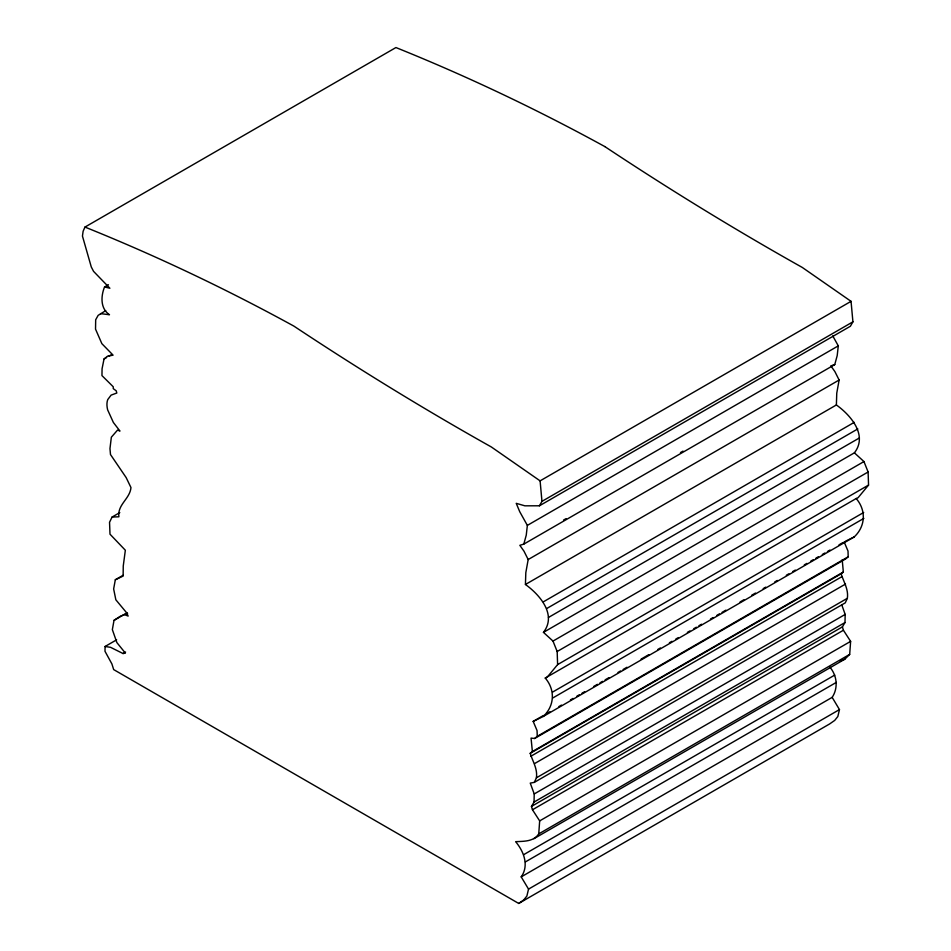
<?xml version="1.0" encoding="UTF-8"?>
<svg xmlns="http://www.w3.org/2000/svg" width="951" height="951" viewBox="0 0 951 951"><rect width="100%" height="100%" fill="white"/><g stroke="black" fill="none" stroke-linecap="round" stroke-linejoin="round"><path stroke-width="1.43" d="M116.628 639.809L105.074 646.49L105.002 651.304L111.909 663.953L113.68 669.599L518.723 903.45L829.664 723.925L834.693 720.418L837.831 716.519L839.471 709.589L832.161 697.356C838.497 687.894 837.035 675.008 829.438 666.663M518.723 903.45L523.739 899.943L526.878 896.044L528.53 889.114L521.207 876.881C529.291 865.41 523.787 851.371 515.608 841.671C523.87 841.255 533.594 841.742 538.741 833.908L539.669 820.891L532.465 809.765L531.454 806.412L534.034 802.073L534.224 793.954L530.254 783.101L534.296 782.388L845.249 602.863L847.353 598.298C848.696 589.323 843.596 581.822 841.148 573.798L843.335 572.026L842.217 559.83M531.454 806.412L842.396 626.887L844.987 622.548L845.177 614.417L841.683 604.634M534.296 782.388L536.4 777.823C537.743 768.848 532.655 761.347 530.206 753.323L532.382 751.563L531.05 738.095L534.64 738.487L537.256 736.324L537.053 730.57L533.178 721.405L543.223 716.483C554.766 705.761 555.265 689.641 545.244 678.063L547.134 677.243L557.607 664.606L557.167 651.518L552.995 641.081L543.449 632.367C557.108 614.774 539.799 594.791 525.428 584.485L525.82 572.668L528.174 559.545L523.977 551.164L519.84 545.315L523.811 544.115L834.752 364.59L837.201 355.603L838.295 345.867L832.767 335.917M543.449 632.367L854.402 452.842C868.049 435.249 850.753 415.266 836.381 404.96L836.761 393.143L839.127 380.02L834.919 371.639L830.794 365.79M533.856 838.734L844.809 659.209L849.683 654.383L850.622 641.366L843.418 630.24L842.396 626.887M604.836 146.585A3151.15 1819.322 60 0 0 802.287 267.445L851.05 301.336L852.916 321.83L850.384 326.252L539.443 505.789L524.893 505.825L516.238 503.341L519.733 511.709L527.353 525.392L526.26 535.128L523.811 544.115M123.024 575.331L115.321 579.777L113.644 588.931L115.844 599.796L126.614 612.765L128.147 616.07L125.033 614.833L127.6 613.347L120.325 616.26L114.025 620.349L112.349 629.61L116.878 642.591L125.389 653.123L123.036 653.539L110.554 647.322L105.074 646.49M105.704 310.644L98.143 315.363L95.682 319.774L95.528 329.129L101.864 343.656L113.098 355.175L107.677 356.102L104.028 358.991L102.066 368.798L101.959 375.597L113.264 386.807L113.24 388.626L116.236 390.837L116.807 393.025L111.112 395.117L107.748 399.586A19.103 11.032 60 0 0 107.629 409.822L113.383 422.482L119.969 431.053L117.544 430.09L111.35 437.198L109.971 448.587L110.494 454.554L126.15 477.58L130.965 487.566C129.942 498.942 117.258 504.505 118.899 516.785L112.087 517.047L109.543 522.277L109.995 534.177L125.342 550.237L123.25 566.035L123.131 576.056L115.321 579.777M108.414 284.729L104.551 286.964C100.818 296.189 100.224 308.564 109.484 314.745L100.556 313.616M545.244 678.063L856.197 498.538C866.206 510.116 865.719 526.224 854.176 536.958L543.223 716.483M604.836 146.585C537.22 109.52 467.464 76.342 395.925 47.55L84.972 227.075L83.129 231.236L82.452 236.074L91.284 266.969L93.567 271.368L109.876 288.236L104.551 286.964M539.443 505.789L541.963 501.355L852.916 321.83M854.402 452.842L863.948 461.556L868.108 471.993L868.548 485.081L858.087 497.706L856.197 498.538M844.131 541.88L848.007 551.045L848.197 556.799L845.594 558.962L534.64 738.487M104.028 358.991L106.595 357.505M109.163 356.019L111.742 354.533M112.087 517.047L119.802 512.589M114.025 620.349L126.875 612.931M123.036 653.539L125.603 652.053M84.972 227.075C156.511 255.867 226.267 289.045 293.883 326.11A3151.15 1819.322 60 0 0 491.334 446.97L540.097 480.861L851.05 301.336M527.353 525.392L838.295 345.867M563.527 520.09L566.095 518.616M680.452 452.593L683.02 451.107M528.174 559.545L839.127 380.02M525.428 584.485L836.381 404.96M543.306 601.864L854.26 422.339M546.849 608.45L857.802 428.925M548.442 617.472L859.395 437.947M552.995 641.081L863.948 461.556M557.167 651.518L868.108 471.993M557.607 664.606L868.548 485.081M552.745 691.995L863.698 512.47M552.935 697.891L863.888 518.366M533.178 721.405L543.461 715.473M547.312 713.25L549.892 711.764M558.879 706.569L561.447 705.083M570.445 699.9L573.013 698.414M576.865 696.191L579.444 694.705M582.012 693.22L584.58 691.734M593.579 686.539L597.43 684.316M599.998 682.83L602.565 681.344M605.133 679.87L608.997 677.635M617.984 672.452L620.551 670.966M623.131 669.48L626.982 667.257M641.117 659.091L648.82 654.645M657.819 649.45L660.386 647.964M669.385 642.769L671.953 641.295M675.804 639.06L678.384 637.586M687.371 632.391L689.939 630.905M693.802 628.682L696.37 627.196M698.937 625.71L701.505 624.225M710.504 619.03L713.072 617.556M716.923 615.321L719.491 613.847M722.071 612.361L725.922 610.138M740.056 601.971L743.908 599.748M751.623 595.29L755.474 593.067M763.178 588.621L765.757 587.136M774.744 581.941L777.312 580.455M786.311 575.272L788.878 573.786M792.742 571.551L795.309 570.077M804.296 564.882L806.876 563.396M810.727 561.173L813.295 559.687M815.863 558.201L818.431 556.715M822.294 554.492L824.862 553.006M827.429 551.532L829.997 550.047M838.996 544.852L842.848 542.629M537.256 736.324L848.197 556.799M532.382 751.563L843.335 572.026M530.206 753.323L841.148 573.798M530.741 756.318L841.694 576.793M534.581 763.582L845.534 584.057M536.4 777.823L847.353 598.298M534.224 793.954L845.177 614.417M534.034 802.073L844.987 622.548M532.465 809.765L843.418 630.24M539.669 820.891L850.622 641.366M538.741 833.908L849.683 654.383M523.787 854.604L834.74 675.079M525.392 861.915L836.333 682.39M521.207 876.881L832.161 697.356M528.53 889.114L839.471 709.589M845.391 541.274L854.176 536.958M840.09 660.921L844.809 659.209M832.113 365.398L834.752 364.59M540.097 480.861L541.963 501.355"/></g></svg>
